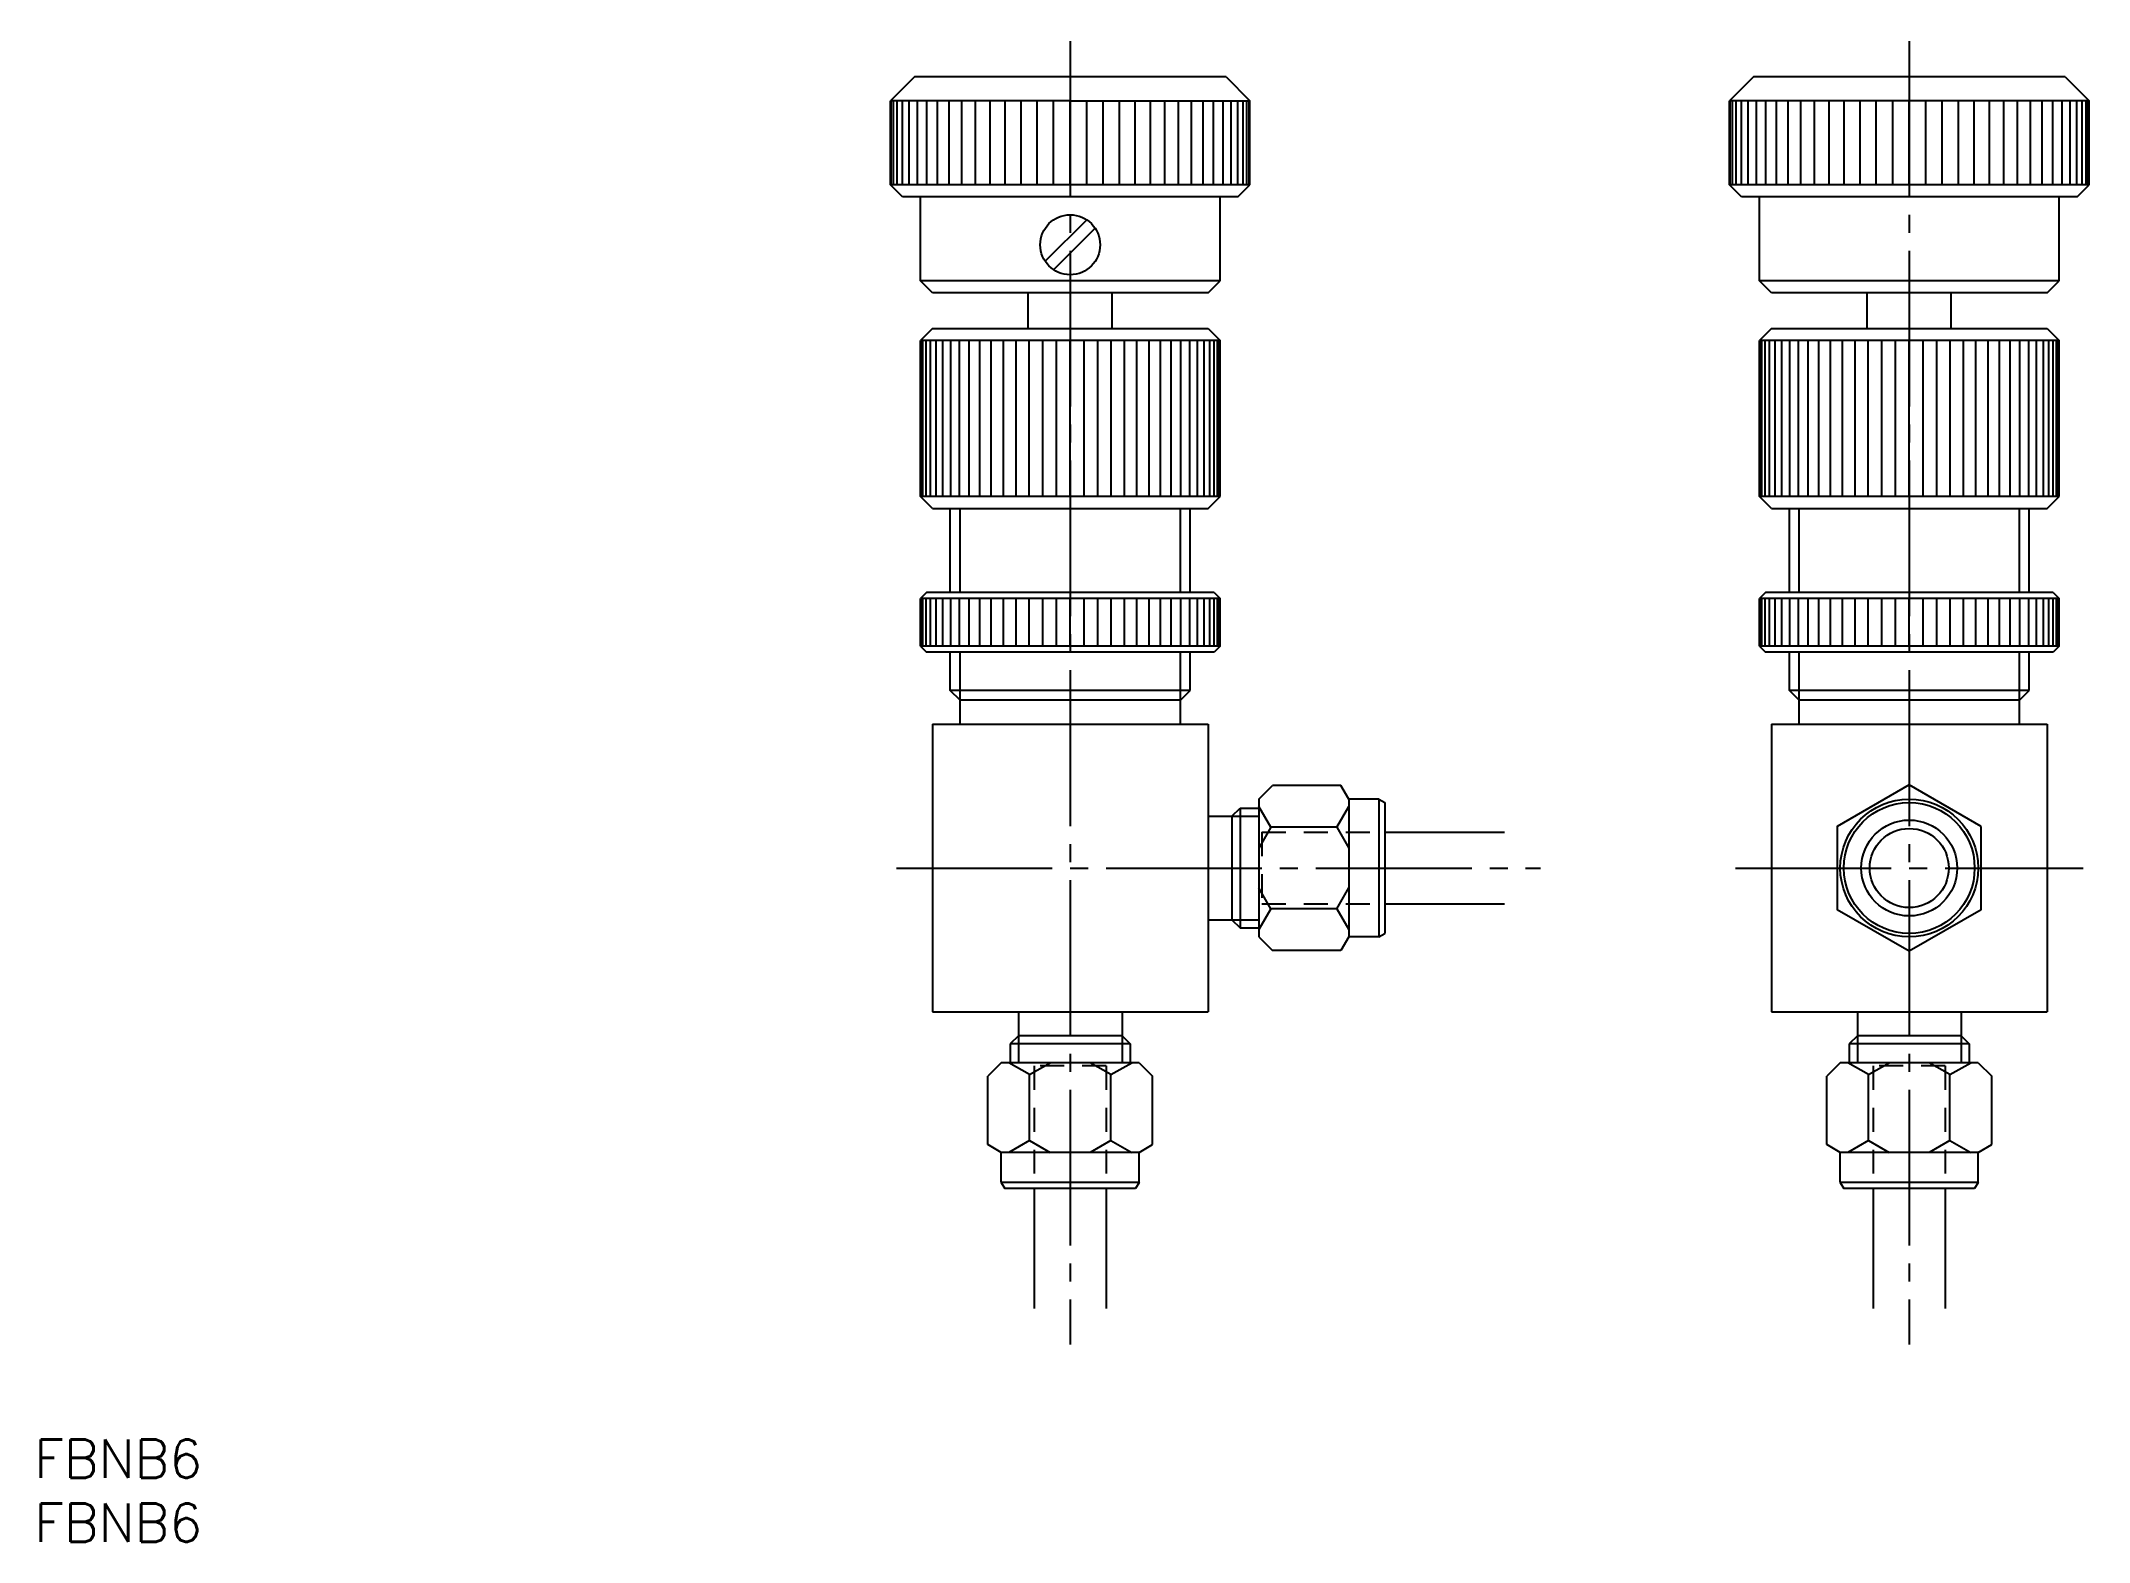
# Model space of a CAD drawing. Extents: x 23 to 194, y 133 to 258.
import ezdxf

# ---------------------------------------------------------------- set-up
doc = ezdxf.new("R2010")
doc.units = 0
doc.linetypes.add('CENTER', pattern=[17.5, 13, -1.5, 1.5, -1.5])
doc.linetypes.add('DASHED', pattern=[3.5, 2, -1.5])
doc.layers.get('0').update_dxf_attribs({"linetype": 'CONTINUOUS'})
doc.layers.add('CENTER', color=1, linetype='CENTER')
doc.styles.get("Standard").update_dxf_attribs({"font": 'txt.shx', "bigfont": '@extfont2.shx'})

msp = doc.modelspace()

# ---------------------------------------------------------------- linework, layer by layer
at = {"color": 7, "linetype": 'CONTINUOUS'}
for p, q in [((95.79, 255.03), (93.79, 253.03)), ((121.79, 255.03), (95.79, 255.03)), ((121.79, 255.03), (123.79, 253.03)), ((165.79, 255.03), (163.79, 253.03)), ((191.79, 255.03), (165.79, 255.03)), ((191.79, 255.03), (193.79, 253.03)), ((108.79, 253.03), (93.79, 253.03)), ((93.79, 246.03), (93.79, 253.03)), ((108.79, 253.03), (123.79, 253.03)), ((123.79, 246.03), (123.79, 253.03)), ((163.79, 246.03), (163.79, 253.03)), ((193.79, 253.03), (163.79, 253.03)), ((193.79, 246.03), (193.79, 253.03)), ((94.79, 245.03), (93.79, 246.03)), ((123.79, 246.03), (93.79, 246.03)), ((122.79, 245.03), (94.79, 245.03)), ((96.29, 238.03), (96.29, 245.03)), ((121.29, 238.03), (121.29, 245.03)), ((122.79, 245.03), (123.79, 246.03)), ((193.79, 246.03), (163.79, 246.03)), ((164.79, 245.03), (163.79, 246.03)), ((192.79, 245.03), (164.79, 245.03)), ((166.29, 238.03), (166.29, 245.03)), ((191.29, 238.03), (191.29, 245.03)), ((192.79, 245.03), (193.79, 246.03)), ((110.17, 243.12), (106.71, 239.66)), ((110.88, 242.41), (107.41, 238.95)), ((121.29, 238.03), (96.29, 238.03)), ((97.29, 237.03), (96.29, 238.03)), ((120.29, 237.03), (121.29, 238.03)), ((191.29, 238.03), (166.29, 238.03)), ((167.29, 237.03), (166.29, 238.03)), ((190.29, 237.03), (191.29, 238.03)), ((120.29, 237.03), (97.29, 237.03)), ((105.29, 234.03), (105.29, 237.03)), ((112.29, 234.03), (112.29, 237.03)), ((190.29, 237.03), (167.29, 237.03)), ((175.29, 234.03), (175.29, 237.03)), ((182.29, 234.03), (182.29, 237.03)), ((97.29, 234.03), (96.29, 233.03)), ((96.29, 220.03), (96.29, 233.03)), ((121.29, 233.03), (96.29, 233.03)), ((97.29, 234.03), (120.29, 234.03)), ((120.29, 234.03), (121.29, 233.03)), ((121.29, 220.03), (121.29, 233.03)), ((167.29, 234.03), (166.29, 233.03)), ((166.29, 220.03), (166.29, 233.03)), ((191.29, 233.03), (166.29, 233.03)), ((167.29, 234.03), (190.29, 234.03)), ((190.29, 234.03), (191.29, 233.03)), ((191.29, 220.03), (191.29, 233.03)), ((97.29, 219.03), (96.29, 220.03)), ((121.28, 220.02), (96.31, 220.02)), ((97.29, 219.03), (120.29, 219.03)), ((98.79, 212.03), (98.79, 219.03)), ((118.79, 212.03), (118.79, 219.03)), ((120.29, 219.03), (121.29, 220.03)), ((167.29, 219.03), (166.29, 220.03)), ((191.28, 220.02), (166.31, 220.02)), ((167.29, 219.03), (190.29, 219.03)), ((168.79, 212.03), (168.79, 219.03)), ((188.79, 212.03), (188.79, 219.03)), ((190.29, 219.03), (191.29, 220.03)), ((96.79, 212.03), (96.29, 211.53)), ((120.79, 212.03), (96.79, 212.03)), ((120.79, 212.03), (121.29, 211.53)), ((166.79, 212.03), (166.29, 211.53)), ((190.79, 212.03), (166.79, 212.03)), ((190.79, 212.03), (191.29, 211.53)), ((121.29, 211.53), (96.29, 211.53)), ((96.29, 207.53), (96.29, 211.53)), ((121.29, 207.53), (121.29, 211.53)), ((191.29, 211.53), (166.29, 211.53)), ((166.29, 207.53), (166.29, 211.53)), ((191.29, 207.53), (191.29, 211.53)), ((121.29, 207.53), (96.29, 207.53)), ((96.29, 207.53), (96.79, 207.03)), ((120.79, 207.03), (96.79, 207.03)), ((98.79, 203.85), (98.79, 207.03)), ((118.79, 203.85), (118.79, 207.03)), ((121.29, 207.53), (120.79, 207.03)), ((191.29, 207.53), (166.29, 207.53)), ((166.29, 207.53), (166.79, 207.03)), ((190.79, 207.03), (166.79, 207.03)), ((168.79, 203.85), (168.79, 207.03)), ((188.79, 203.85), (188.79, 207.03)), ((191.29, 207.53), (190.79, 207.03)), ((99.6, 203.03), (98.79, 203.85)), ((118.79, 203.85), (98.79, 203.85)), ((117.98, 203.03), (118.79, 203.85)), ((169.6, 203.03), (168.79, 203.85)), ((188.79, 203.85), (168.79, 203.85)), ((187.98, 203.03), (188.79, 203.85)), ((117.98, 203.03), (99.6, 203.03)), ((99.6, 201.03), (99.6, 203.03)), ((117.98, 201.03), (117.98, 203.03)), ((187.98, 203.03), (169.6, 203.03)), ((169.6, 201.03), (169.6, 203.03)), ((187.98, 201.03), (187.98, 203.03)), ((97.29, 201.03), (97.29, 177.03)), ((97.29, 201.03), (120.29, 201.03)), ((120.29, 201.03), (120.29, 177.03)), ((167.29, 201.03), (167.29, 177.03)), ((167.29, 201.03), (190.29, 201.03)), ((190.29, 201.03), (190.29, 177.03)), ((124.53, 194.78), (125.66, 195.92)), ((131.38, 195.92), (125.66, 195.92)), ((132.03, 194.78), (131.38, 195.92)), ((120.29, 193.36), (122.29, 193.36)), ((122.29, 193.36), (122.97, 194.03)), ((122.29, 193.36), (122.29, 184.71)), ((122.97, 194.03), (122.97, 184.03)), ((122.97, 194.03), (124.53, 194.03)), ((124.53, 194.78), (124.53, 183.28)), ((125.53, 192.43), (124.53, 194.17)), ((131.03, 192.43), (132.03, 194.17)), ((132.03, 194.78), (132.03, 183.28)), ((134.53, 194.78), (132.03, 194.78)), ((134.53, 194.78), (134.53, 183.28)), ((134.53, 194.78), (135.03, 194.5)), ((135.03, 194.5), (135.03, 183.57)), ((125.53, 192.43), (124.53, 190.7)), ((131.03, 192.43), (125.53, 192.43)), ((131.03, 192.43), (132.03, 190.7)), ((135.03, 192.03), (145.03, 192.03)), ((125.53, 185.63), (124.53, 187.37)), ((131.03, 185.63), (132.03, 187.37)), ((120.29, 184.71), (122.29, 184.71)), ((122.29, 184.71), (122.97, 184.03)), ((125.53, 185.63), (124.53, 183.9)), ((131.03, 185.63), (125.53, 185.63)), ((131.03, 185.63), (132.03, 183.9)), ((135.03, 186.03), (145.03, 186.03)), ((122.97, 184.03), (124.53, 184.03)), ((124.53, 183.28), (125.66, 182.15)), ((132.03, 183.28), (131.38, 182.15)), ((134.53, 183.28), (132.03, 183.28)), ((134.53, 183.28), (135.03, 183.57)), ((131.38, 182.15), (125.66, 182.15)), ((97.29, 177.03), (120.29, 177.03)), ((104.47, 177.03), (104.47, 175.03)), ((113.12, 177.03), (113.12, 175.03)), ((167.29, 177.03), (190.29, 177.03)), ((174.47, 177.03), (174.47, 175.03)), ((183.12, 177.03), (183.12, 175.03)), ((104.47, 175.03), (103.79, 174.36)), ((113.79, 174.36), (103.79, 174.36)), ((103.79, 174.36), (103.79, 172.79)), ((113.12, 175.03), (104.47, 175.03)), ((113.12, 175.03), (113.79, 174.36)), ((113.79, 174.36), (113.79, 172.79)), ((174.47, 175.03), (173.79, 174.36)), ((183.79, 174.36), (173.79, 174.36)), ((173.79, 174.36), (173.79, 172.79)), ((183.12, 175.03), (174.47, 175.03)), ((183.12, 175.03), (183.79, 174.36)), ((183.79, 174.36), (183.79, 172.79)), ((103.04, 172.79), (101.91, 171.66)), ((114.54, 172.79), (103.04, 172.79)), ((105.39, 171.79), (103.66, 172.79)), ((105.39, 171.79), (107.12, 172.79)), ((112.19, 171.79), (110.46, 172.79)), ((112.19, 171.79), (113.92, 172.79)), ((114.54, 172.79), (115.67, 171.66)), ((173.04, 172.79), (171.91, 171.66)), ((184.54, 172.79), (173.04, 172.79)), ((175.39, 171.79), (173.66, 172.79)), ((175.39, 171.79), (177.12, 172.79)), ((182.19, 171.79), (180.46, 172.79)), ((182.19, 171.79), (183.92, 172.79)), ((184.54, 172.79), (185.67, 171.66)), ((101.91, 165.95), (101.91, 171.66)), ((105.39, 166.29), (105.39, 171.79)), ((112.19, 166.29), (112.19, 171.79)), ((115.67, 165.95), (115.67, 171.66)), ((171.91, 165.95), (171.91, 171.66)), ((175.39, 166.29), (175.39, 171.79)), ((182.19, 166.29), (182.19, 171.79)), ((185.67, 165.95), (185.67, 171.66)), ((103.04, 165.29), (101.91, 165.95)), ((105.39, 166.29), (103.66, 165.29)), ((105.39, 166.29), (107.12, 165.29)), ((112.19, 166.29), (110.46, 165.29)), ((112.19, 166.29), (113.92, 165.29)), ((114.54, 165.29), (115.67, 165.95)), ((173.04, 165.29), (171.91, 165.95)), ((175.39, 166.29), (173.66, 165.29)), ((175.39, 166.29), (177.12, 165.29)), ((182.19, 166.29), (180.46, 165.29)), ((182.19, 166.29), (183.92, 165.29)), ((184.54, 165.29), (185.67, 165.95)), ((114.54, 165.29), (103.04, 165.29)), ((103.04, 162.79), (103.04, 165.29)), ((114.54, 162.79), (114.54, 165.29)), ((184.54, 165.29), (173.04, 165.29)), ((173.04, 162.79), (173.04, 165.29)), ((184.54, 162.79), (184.54, 165.29)), ((114.54, 162.79), (103.04, 162.79)), ((103.04, 162.79), (103.33, 162.29)), ((114.54, 162.79), (114.25, 162.29)), ((184.54, 162.79), (173.04, 162.79)), ((173.04, 162.79), (173.33, 162.29)), ((184.54, 162.79), (184.25, 162.29)), ((114.25, 162.29), (103.33, 162.29)), ((105.79, 162.29), (105.79, 152.29)), ((111.79, 162.29), (111.79, 152.29)), ((184.25, 162.29), (173.33, 162.29)), ((175.79, 162.29), (175.79, 152.29)), ((181.79, 162.29), (181.79, 152.29))]:
    msp.add_line(p, q, dxfattribs=at)
at = {"color": 3, "linetype": 'CONTINUOUS'}
for p, q in [((93.86, 246.03), (93.86, 253.03)), ((94.05, 246.03), (94.05, 253.03)), ((94.36, 246.03), (94.36, 253.03)), ((94.8, 246.03), (94.8, 253.03)), ((95.36, 246.03), (95.36, 253.03)), ((96.04, 246.03), (96.04, 253.03)), ((96.82, 246.03), (96.82, 253.03)), ((97.71, 246.03), (97.71, 253.03)), ((98.69, 246.03), (98.69, 253.03)), ((99.75, 246.03), (99.75, 253.03)), ((100.9, 246.03), (100.9, 253.03)), ((102.11, 246.03), (102.11, 253.03)), ((103.37, 246.03), (103.37, 253.03)), ((104.69, 246.03), (104.69, 253.03)), ((106.04, 246.03), (106.04, 253.03)), ((107.41, 246.03), (107.41, 253.03)), ((108.79, 246.03), (108.79, 253.03)), ((110.18, 246.03), (110.18, 253.03)), ((111.55, 246.03), (111.55, 253.03)), ((112.9, 246.03), (112.9, 253.03)), ((114.21, 246.03), (114.21, 253.03)), ((115.48, 246.03), (115.48, 253.03)), ((116.69, 246.03), (116.69, 253.03)), ((117.83, 246.03), (117.83, 253.03)), ((118.9, 246.03), (118.9, 253.03)), ((119.88, 246.03), (119.88, 253.03)), ((120.76, 246.03), (120.76, 253.03)), ((121.55, 246.03), (121.55, 253.03)), ((122.22, 246.03), (122.22, 253.03)), ((122.78, 246.03), (122.78, 253.03)), ((123.22, 246.03), (123.22, 253.03)), ((123.54, 246.03), (123.54, 253.03)), ((123.73, 246.03), (123.73, 253.03)), ((163.86, 246.03), (163.86, 253.03)), ((164.05, 246.03), (164.05, 253.03)), ((164.36, 246.03), (164.36, 253.03)), ((164.8, 246.03), (164.8, 253.03)), ((165.36, 246.03), (165.36, 253.03)), ((166.04, 246.03), (166.04, 253.03)), ((166.82, 246.03), (166.82, 253.03)), ((167.71, 246.03), (167.71, 253.03)), ((168.69, 246.03), (168.69, 253.03)), ((169.75, 246.03), (169.75, 253.03)), ((170.9, 246.03), (170.9, 253.03)), ((172.11, 246.03), (172.11, 253.03)), ((173.37, 246.03), (173.37, 253.03)), ((174.69, 246.03), (174.69, 253.03)), ((176.04, 246.03), (176.04, 253.03)), ((177.41, 246.03), (177.41, 253.03)), ((178.79, 246.03), (178.79, 253.03)), ((180.18, 246.03), (180.18, 253.03)), ((181.55, 246.03), (181.55, 253.03)), ((182.9, 246.03), (182.9, 253.03)), ((184.21, 246.03), (184.21, 253.03)), ((185.48, 246.03), (185.48, 253.03)), ((186.69, 246.03), (186.69, 253.03)), ((187.83, 246.03), (187.83, 253.03)), ((188.9, 246.03), (188.9, 253.03)), ((189.88, 246.03), (189.88, 253.03)), ((190.76, 246.03), (190.76, 253.03)), ((191.55, 246.03), (191.55, 253.03)), ((192.22, 246.03), (192.22, 253.03)), ((192.78, 246.03), (192.78, 253.03)), ((193.22, 246.03), (193.22, 253.03)), ((193.54, 246.03), (193.54, 253.03)), ((193.73, 246.03), (193.73, 253.03)), ((96.35, 220.02), (96.35, 233.03)), ((96.5, 220.02), (96.5, 233.03)), ((96.77, 220.02), (96.77, 233.03)), ((97.14, 220.02), (97.14, 233.03)), ((97.6, 220.02), (97.6, 233.03)), ((98.16, 220.02), (98.16, 233.03)), ((98.82, 220.02), (98.82, 233.03)), ((99.55, 220.02), (99.55, 233.03)), ((100.37, 220.02), (100.37, 233.03)), ((101.26, 220.02), (101.26, 233.03)), ((102.21, 220.02), (102.21, 233.03)), ((103.22, 220.02), (103.22, 233.03)), ((104.28, 220.02), (104.28, 233.03)), ((105.37, 220.02), (105.37, 233.03)), ((106.5, 220.02), (106.5, 233.03)), ((107.64, 220.02), (107.64, 233.03)), ((108.79, 220.02), (108.79, 233.03)), ((109.95, 220.02), (109.95, 233.03)), ((111.09, 220.02), (111.09, 233.03)), ((112.21, 220.02), (112.21, 233.03)), ((113.31, 220.02), (113.31, 233.03)), ((114.36, 220.02), (114.36, 233.03)), ((115.37, 220.02), (115.37, 233.03)), ((116.32, 220.02), (116.32, 233.03)), ((117.21, 220.02), (117.21, 233.03)), ((118.03, 220.02), (118.03, 233.03)), ((118.77, 220.02), (118.77, 233.03)), ((119.42, 220.02), (119.42, 233.03)), ((119.98, 220.02), (119.98, 233.03)), ((120.45, 220.02), (120.45, 233.03)), ((120.81, 220.02), (120.81, 233.03)), ((121.08, 220.02), (121.08, 233.03)), ((121.24, 220.02), (121.24, 233.03)), ((166.35, 220.02), (166.35, 233.03)), ((166.5, 220.02), (166.5, 233.03)), ((166.77, 220.02), (166.77, 233.03)), ((167.14, 220.02), (167.14, 233.03)), ((167.6, 220.02), (167.6, 233.03)), ((168.16, 220.02), (168.16, 233.03)), ((168.82, 220.02), (168.82, 233.03)), ((169.55, 220.02), (169.55, 233.03)), ((170.37, 220.02), (170.37, 233.03)), ((171.26, 220.02), (171.26, 233.03)), ((172.21, 220.02), (172.21, 233.03)), ((173.22, 220.02), (173.22, 233.03)), ((174.28, 220.02), (174.28, 233.03)), ((175.37, 220.02), (175.37, 233.03)), ((176.5, 220.02), (176.5, 233.03)), ((177.64, 220.02), (177.64, 233.03)), ((178.79, 220.02), (178.79, 233.03)), ((179.95, 220.02), (179.95, 233.03)), ((181.09, 220.02), (181.09, 233.03)), ((182.21, 220.02), (182.21, 233.03)), ((183.31, 220.02), (183.31, 233.03)), ((184.36, 220.02), (184.36, 233.03)), ((185.37, 220.02), (185.37, 233.03)), ((186.32, 220.02), (186.32, 233.03)), ((187.21, 220.02), (187.21, 233.03)), ((188.03, 220.02), (188.03, 233.03)), ((188.77, 220.02), (188.77, 233.03)), ((189.42, 220.02), (189.42, 233.03)), ((189.98, 220.02), (189.98, 233.03)), ((190.45, 220.02), (190.45, 233.03)), ((190.81, 220.02), (190.81, 233.03)), ((191.08, 220.02), (191.08, 233.03)), ((191.24, 220.02), (191.24, 233.03)), ((99.6, 212.03), (99.6, 219.03)), ((117.98, 212.03), (117.98, 219.03)), ((169.6, 212.03), (169.6, 219.03)), ((187.98, 212.03), (187.98, 219.03)), ((96.35, 207.53), (96.35, 211.53)), ((96.5, 207.53), (96.5, 211.53)), ((96.77, 207.53), (96.77, 211.53)), ((97.14, 207.53), (97.14, 211.53)), ((97.6, 207.53), (97.6, 211.53)), ((98.16, 207.53), (98.16, 211.53)), ((98.82, 207.53), (98.82, 211.53)), ((99.55, 207.53), (99.55, 211.53)), ((100.37, 207.53), (100.37, 211.53)), ((101.26, 207.53), (101.26, 211.53)), ((102.21, 207.53), (102.21, 211.53)), ((103.22, 207.53), (103.22, 211.53)), ((104.28, 207.53), (104.28, 211.53)), ((105.37, 207.53), (105.37, 211.53)), ((106.5, 207.53), (106.5, 211.53)), ((107.64, 207.53), (107.64, 211.53)), ((108.79, 207.53), (108.79, 211.53)), ((109.95, 207.53), (109.95, 211.53)), ((111.09, 207.53), (111.09, 211.53)), ((112.21, 207.53), (112.21, 211.53)), ((113.31, 207.53), (113.31, 211.53)), ((114.36, 207.53), (114.36, 211.53)), ((115.37, 207.53), (115.37, 211.53)), ((116.32, 207.53), (116.32, 211.53)), ((117.21, 207.53), (117.21, 211.53)), ((118.03, 207.53), (118.03, 211.53)), ((118.77, 207.53), (118.77, 211.53)), ((119.42, 207.53), (119.42, 211.53)), ((119.98, 207.53), (119.98, 211.53)), ((120.45, 207.53), (120.45, 211.53)), ((120.81, 207.53), (120.81, 211.53)), ((121.08, 207.53), (121.08, 211.53)), ((121.24, 207.53), (121.24, 211.53)), ((166.35, 207.53), (166.35, 211.53)), ((166.5, 207.53), (166.5, 211.53)), ((166.77, 207.53), (166.77, 211.53)), ((167.14, 207.53), (167.14, 211.53)), ((167.6, 207.53), (167.6, 211.53)), ((168.16, 207.53), (168.16, 211.53)), ((168.82, 207.53), (168.82, 211.53)), ((169.55, 207.53), (169.55, 211.53)), ((170.37, 207.53), (170.37, 211.53)), ((171.26, 207.53), (171.26, 211.53)), ((172.21, 207.53), (172.21, 211.53)), ((173.22, 207.53), (173.22, 211.53)), ((174.28, 207.53), (174.28, 211.53)), ((175.37, 207.53), (175.37, 211.53)), ((176.5, 207.53), (176.5, 211.53)), ((177.64, 207.53), (177.64, 211.53)), ((178.79, 207.53), (178.79, 211.53)), ((179.95, 207.53), (179.95, 211.53)), ((181.09, 207.53), (181.09, 211.53)), ((182.21, 207.53), (182.21, 211.53)), ((183.31, 207.53), (183.31, 211.53)), ((184.36, 207.53), (184.36, 211.53)), ((185.37, 207.53), (185.37, 211.53)), ((186.32, 207.53), (186.32, 211.53)), ((187.21, 207.53), (187.21, 211.53)), ((188.03, 207.53), (188.03, 211.53)), ((188.77, 207.53), (188.77, 211.53)), ((189.42, 207.53), (189.42, 211.53)), ((189.98, 207.53), (189.98, 211.53)), ((190.45, 207.53), (190.45, 211.53)), ((190.81, 207.53), (190.81, 211.53)), ((191.08, 207.53), (191.08, 211.53)), ((191.24, 207.53), (191.24, 211.53)), ((99.6, 203.03), (99.6, 207.03)), ((117.98, 203.03), (117.98, 207.04)), ((169.6, 203.03), (169.6, 207.03)), ((187.98, 203.03), (187.98, 207.03)), ((122.29, 193.36), (124.53, 193.36)), ((122.29, 184.71), (124.53, 184.71)), ((104.47, 175.03), (104.47, 172.79)), ((113.12, 175.03), (113.12, 172.79)), ((174.47, 175.03), (174.47, 172.79)), ((183.12, 175.03), (183.12, 172.79))]:
    msp.add_line(p, q, dxfattribs=at)
at = {"color": 3, "linetype": 'DASHED'}
for p, q in [((124.79, 192.03), (135.03, 192.03)), ((124.79, 192.03), (124.79, 186.03)), ((124.79, 186.03), (135.03, 186.03)), ((105.79, 172.53), (105.79, 162.29)), ((111.79, 172.53), (105.79, 172.53)), ((111.79, 172.53), (111.79, 162.29)), ((175.79, 172.53), (175.79, 162.29)), ((181.79, 172.53), (175.79, 172.53)), ((181.79, 172.53), (181.79, 162.29))]:
    msp.add_line(p, q, dxfattribs=at)
at = {"color": 7, "linetype": 'CONTINUOUS'}
msp.add_lwpolyline([(184.79, 192.5), (178.79, 195.96), (172.79, 192.5), (172.79, 185.57), (178.79, 182.11), (184.79, 185.57)], close=True, dxfattribs=at)
for centre, radius in [((108.79, 241.03), 2.5), ((178.79, 189.03), 5.75), ((178.79, 189.03), 5.46), ((178.79, 189.03), 4), ((178.79, 189.03), 3.3)]:
    msp.add_circle(centre, radius, dxfattribs=at)
at = {"layer": 'CENTER', "color": 1, "linetype": 'CENTER'}
for p, q in [((108.79, 258.03), (108.79, 149.29)), ((178.79, 258.03), (178.79, 149.29)), ((94.29, 189.03), (148.03, 189.03)), ((164.29, 189.03), (193.29, 189.03))]:
    msp.add_line(p, q, dxfattribs=at)

# ---------------------------------------------------------------- texts
at = {"color": 7, "linetype": 'CONTINUOUS'}
for p in [(22.37, 138.14), (22.37, 132.8)]:
    msp.add_text('FBNB6', height=3.2, dxfattribs=at).set_placement(p)

doc.saveas('drawing.dxf')
